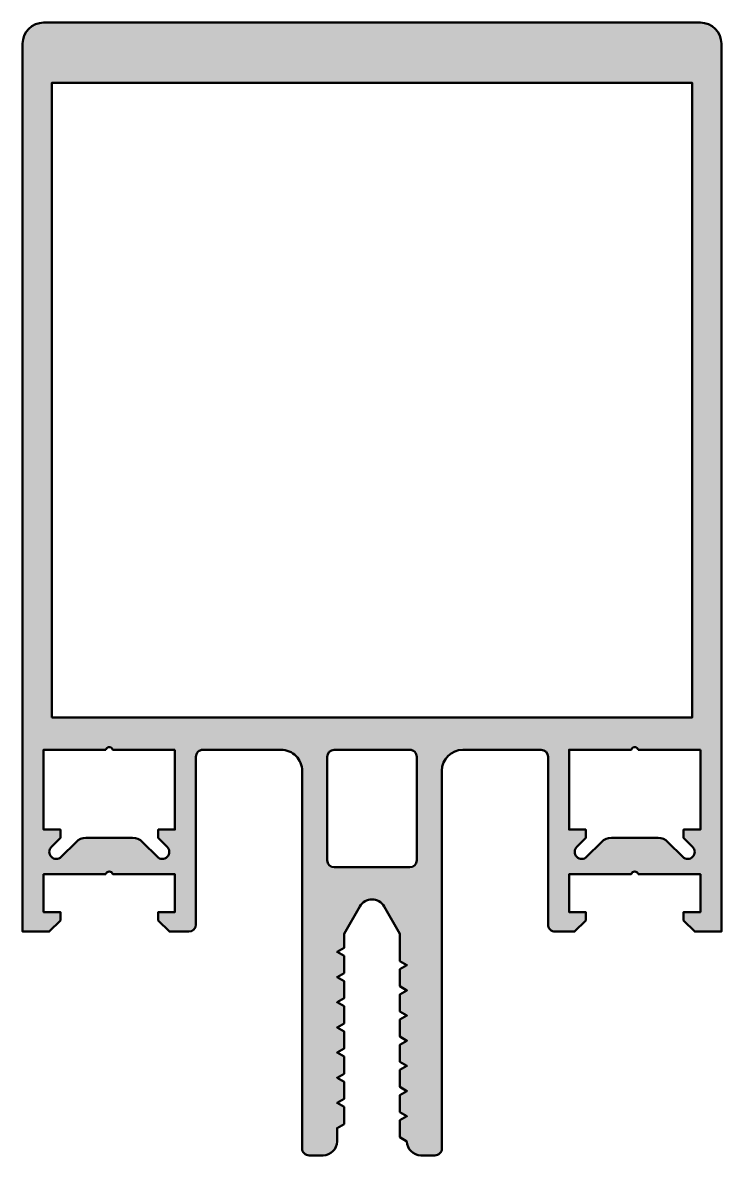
# Model space of a CAD drawing. Extents: x -25 to 25, y -16 to 65.
import ezdxf

# ---------------------------------------------------------------- set-up
doc = ezdxf.new("R2010")
doc.units = 0
doc.layers.add('0S-Alu contour', color=7, linetype='Continuous', lineweight=50)
doc.layers.add('0S-Alu hatch', color=252, linetype='Continuous', lineweight=25)

# ---------------------------------------------------------------- blocks, each defined once
blk = doc.blocks.new('322260__2AC549C7_FA74_4D3F_915E_2EFB79887181_')
at = {"layer": '0S-Alu hatch'}
h = blk.add_hatch(color=256, dxfattribs=at)
edge = h.paths.add_edge_path()
edge.add_arc((-23.49999999999996, 63.49999999999987), 1.500000000000042, 90.00000000000055, 180)
edge.add_line((-25, 63.49999999999987), (-25, -8.53e-14))
edge.add_line((-25, -8.53e-14), (-23.1, -5.68e-14))
edge.add_line((-23.1, -5.68e-14), (-22.29999999999995, 0.7999999999998693))
edge.add_line((-22.29999999999995, 0.7999999999998693), (-22.30000000000001, 1.39999999999992))
edge.add_line((-22.30000000000001, 1.39999999999992), (-23.5, 1.399999999999948))
edge.add_line((-23.5, 1.399999999999948), (-23.5, 4.099999999999852))
edge.add_line((-23.5, 4.099999999999852), (-19.04494897427833, 4.099999999999909))
edge.add_ellipse((-18.80000000000001, 4.049999999999869), major_axis=(-0.2500000000000059, 0), ratio=1, start_angle=191.5369590328246, end_angle=348.46304096717546, ccw=False)
edge.add_line((-18.55505102572169, 4.099999999999909), (-14.10000000000002, 4.099999999999852))
edge.add_line((-14.10000000000002, 4.099999999999852), (-14.10000000000002, 1.39999999999992))
edge.add_line((-14.10000000000002, 1.39999999999992), (-15.30000000000007, 1.39999999999992))
edge.add_line((-15.30000000000007, 1.39999999999992), (-15.30000000000007, 0.7999999999999546))
edge.add_line((-15.30000000000007, 0.7999999999999546), (-14.5, -8.53e-14))
edge.add_line((-14.5, -8.53e-14), (-13.09999999999994, -8.53e-14))
edge.add_arc((-13.1, 0.4999999999999432), 0.5000000000000285, 270.0000000000073, 360)
edge.add_line((-12.59999999999997, 0.4999999999999432), (-12.60000000000002, 12.49999999999994))
edge.add_ellipse((-12.10000000000005, 12.49999999999995), major_axis=(-0.4999999999999663, 0), ratio=1, start_angle=269.9999999999994, end_angle=360, ccw=False)
edge.add_line((-12.10000000000005, 12.99999999999991), (-6.5, 12.99999999999986))
edge.add_ellipse((-6.499999999999999, 11.4999999999998), major_axis=(-1.500000000000055, 0), ratio=1, start_angle=180, end_angle=270, ccw=False)
edge.add_line((-4.999999999999943, 11.4999999999998), (-4.999999999999943, -15.50000000000008))
edge.add_arc((-4.499999999999964, -15.50000000000006), 0.4999999999999787, 180, 270.0000000000025)
edge.add_line((-4.499999999999943, -16.00000000000003), (-3.499999999999943, -16.00000000000004))
edge.add_arc((-3.499999999999957, -15.00000000000003), 1.000000000000014, 270.0000000000008, 360)
edge.add_line((-2.499999999999943, -15.00000000000003), (-2.499999999999943, -14.05277679671576))
edge.add_line((-2.499999999999943, -14.05277679671576), (-1.999999999999943, -13.76410166212089))
edge.add_line((-1.999999999999943, -13.76410166212089), (-1.999999999999943, -12.54145193131056))
edge.add_line((-1.999999999999943, -12.54145193131056), (-2.499999999999943, -12.25277679671572))
edge.add_line((-2.499999999999943, -12.25277679671572), (-1.999999999999943, -11.96410166212092))
edge.add_line((-1.999999999999943, -11.96410166212092), (-1.999999999999943, -10.74145193131055))
edge.add_line((-1.999999999999943, -10.74145193131055), (-2.499999999999943, -10.45277679671569))
edge.add_line((-2.499999999999943, -10.45277679671569), (-1.999999999999943, -10.16410166212087))
edge.add_line((-1.999999999999943, -10.16410166212087), (-1.999999999999943, -8.941451931310525))
edge.add_line((-1.999999999999943, -8.941451931310525), (-2.499999999999943, -8.65277679671567))
edge.add_line((-2.499999999999943, -8.65277679671567), (-1.999999999999943, -8.364101662120873))
edge.add_line((-1.999999999999943, -8.364101662120873), (-1.999999999999943, -7.141451931310513))
edge.add_line((-1.999999999999943, -7.141451931310513), (-2.499999999999943, -6.852776796715687))
edge.add_line((-2.499999999999943, -6.852776796715687), (-1.999999999999943, -6.564101662120862))
edge.add_line((-1.999999999999943, -6.564101662120862), (-1.999999999999943, -5.341451931310473))
edge.add_line((-1.999999999999943, -5.341451931310473), (-2.499999999999943, -5.052776796715676))
edge.add_line((-2.499999999999943, -5.052776796715676), (-1.999999999999943, -4.76410166212085))
edge.add_line((-1.999999999999943, -4.76410166212085), (-1.999999999999943, -3.541451931310461))
edge.add_line((-1.999999999999943, -3.541451931310461), (-2.499999999999943, -3.252776796715664))
edge.add_line((-2.499999999999943, -3.252776796715664), (-1.999999999999943, -2.964101662120839))
edge.add_line((-1.999999999999943, -2.964101662120839), (-1.999999999999943, -1.74145193131045))
edge.add_line((-1.999999999999943, -1.74145193131045), (-2.499999999999943, -1.452776796715653))
edge.add_line((-2.499999999999943, -1.452776796715653), (-1.999999999999943, -1.164101662120856))
edge.add_line((-1.999999999999943, -1.164101662120856), (-1.999999999999943, -0.1641016621208564))
edge.add_line((-1.999999999999943, -0.1641016621208564), (-0.8660253585603641, 1.799999999999954))
edge.add_ellipse((4.52240556e-08, 1.299999999999954), major_axis=(-0.9999999999999836, 0), ratio=1, start_angle=210.0000000000006, end_angle=329.99999999999943, ccw=False)
edge.add_line((0.8660254490084753, 1.799999999999954), (2, -0.1641015681548481))
edge.add_line((2, -0.1641015681548481), (2, -2.111324865405123))
edge.add_line((2, -2.111324865405123), (2.5, -2.399999999999977))
edge.add_line((2.5, -2.399999999999977), (1.999999999999943, -2.688675134594745))
edge.add_line((1.999999999999943, -2.688675134594745), (2, -3.911324865405163))
edge.add_line((2, -3.911324865405163), (2.5, -4.200000000000045))
edge.add_line((2.5, -4.200000000000045), (1.999999999999943, -4.48867513459487))
edge.add_line((1.999999999999943, -4.48867513459487), (1.999999999999943, -5.711324865405174))
edge.add_line((1.999999999999943, -5.711324865405174), (2.5, -6.000000000000028))
edge.add_line((2.5, -6.000000000000028), (1.999999999999943, -6.288675134594825))
edge.add_line((1.999999999999943, -6.288675134594825), (2, -7.511324865405185))
edge.add_line((2, -7.511324865405185), (2.5, -7.800000000000011))
edge.add_line((2.5, -7.800000000000011), (1.999999999999943, -8.088675134594865))
edge.add_line((1.999999999999943, -8.088675134594865), (1.999999999999943, -9.311324865405197))
edge.add_line((1.999999999999943, -9.311324865405197), (2.500000000000028, -9.600000000000023))
edge.add_line((2.500000000000028, -9.600000000000023), (1.999999999999943, -9.888675134594834))
edge.add_line((1.999999999999943, -9.888675134594834), (2, -11.11132486540522))
edge.add_line((2, -11.11132486540522), (2.5, -11.40000000000007))
edge.add_line((2.5, -11.40000000000007), (1.999999999999943, -11.68867513459493))
edge.add_line((1.999999999999943, -11.68867513459493), (1.999999999999943, -12.91132486540523))
edge.add_line((1.999999999999943, -12.91132486540523), (2.5, -13.20000000000003))
edge.add_line((2.5, -13.20000000000003), (2, -13.48867513459487))
edge.add_line((2, -13.48867513459487), (1.999999999999943, -14.71132486540527))
edge.add_line((1.999999999999943, -14.71132486540527), (2.499999999999971, -15.00000000000006))
edge.add_arc((3.49999999999995, -15.00000000000007), 0.9999999999999786, 180, 269.9999999999996)
edge.add_line((3.499999999999943, -16.00000000000005), (4.500000000000056, -16.00000000000004))
edge.add_arc((4.500000000000085, -15.50000000000007), 0.4999999999999716, 269.9999999999968, 360)
edge.add_line((5.000000000000056, -15.50000000000007), (4.999999999999943, 11.49999999999983))
edge.add_ellipse((6.499999999999964, 11.49999999999992), major_axis=(-1.500000000000021, 0), ratio=1, start_angle=270.00000000000296, end_angle=360, ccw=False)
edge.add_line((6.499999999999886, 12.99999999999994), (12.10000000000002, 12.99999999999991))
edge.add_ellipse((12.10000000000001, 12.4999999999999), major_axis=(-0.5000000000000142, 0), ratio=1, start_angle=180, end_angle=269.9999999999984, ccw=False)
edge.add_line((12.60000000000002, 12.4999999999999), (12.59999999999996, 0.4999999999999148))
edge.add_arc((13.09999999999998, 0.4999999999999574), 0.5000000000000142, 180, 270.0000000000049)
edge.add_line((13.10000000000002, -5.68e-14), (14.49999999999994, -8.53e-14))
edge.add_line((14.49999999999994, -8.53e-14), (15.30000000000012, 0.799999999999983))
edge.add_line((15.30000000000012, 0.799999999999983), (15.30000000000001, 1.39999999999992))
edge.add_line((15.30000000000001, 1.39999999999992), (14.10000000000002, 1.39999999999992))
edge.add_line((14.10000000000002, 1.39999999999992), (14.10000000000002, 4.09999999999988))
edge.add_line((14.10000000000002, 4.09999999999988), (18.55505102572169, 4.099999999999909))
edge.add_ellipse((18.80000000000001, 4.049999999999869), major_axis=(-0.2500000000000059, 0), ratio=1, start_angle=191.5369590328246, end_angle=348.46304096717546, ccw=False)
edge.add_line((19.04494897427833, 4.099999999999909), (23.5, 4.099999999999909))
edge.add_line((23.5, 4.099999999999909), (23.5, 1.39999999999992))
edge.add_line((23.5, 1.39999999999992), (22.30000000000001, 1.39999999999992))
edge.add_line((22.30000000000001, 1.39999999999992), (22.30000000000001, 0.7999999999999546))
edge.add_line((22.30000000000001, 0.7999999999999546), (23.09999999999994, -2.84e-14))
edge.add_line((23.09999999999994, -2.84e-14), (25, -1.137e-13))
edge.add_line((25, -1.137e-13), (25, 63.49999999999994))
edge.add_arc((23.49999999999994, 63.49999999999994), 1.500000000000056, 0, 90)
edge.add_line((23.49999999999994, 65), (-23.49999999999997, 64.99999999999991))
h.paths.add_polyline_path([(-22.89999999999998, 15.29999999999992), (-22.90000000000009, 60.69999999999993), (22.90000000000009, 60.69999999999993), (22.89999999999992, 15.29999999999998)])
edge = h.paths.add_edge_path()
edge.add_line((-14.10000000000002, 12.99999999999994), (-14.10000000000002, 7.299999999999954))
edge.add_line((-14.10000000000002, 7.299999999999954), (-15.30000000000001, 7.299999999999954))
edge.add_line((-15.30000000000001, 7.299999999999954), (-15.30000000000007, 6.699999999999988))
edge.add_line((-15.30000000000007, 6.699999999999988), (-14.6535533905934, 6.053553390593265))
edge.add_ellipse((-15.00710678118669, 5.69999999999996), major_axis=(-0.5000000000000342, 0), ratio=1, start_angle=45.000000000005684, end_angle=225.0000000000012, ccw=False)
edge.add_line((-15.36066017177995, 5.346446609406626), (-16.42132034355973, 6.407106781186456))
edge.add_arc((-17.12842712474634, 5.699999999999825), 1.000000000000106, 45.00000000000059, 89.99999999999959)
edge.add_line((-17.12842712474634, 6.699999999999931), (-20.47157287525357, 6.69999999999996))
edge.add_arc((-20.47157287525358, 5.699999999999619), 1.000000000000339, 89.9999999999992, 134.9999999999982)
edge.add_line((-21.17867965644035, 6.407106781186428), (-22.23933982822007, 5.346446609406626))
edge.add_ellipse((-22.59289321881336, 5.699999999999945), major_axis=(-0.5000000000000443, 0), ratio=1, start_angle=-44.999999999997726, end_angle=134.9999999999977, ccw=False)
edge.add_line((-22.94644660940668, 6.053553390593236), (-22.30000000000001, 6.69999999999996))
edge.add_line((-22.30000000000001, 6.69999999999996), (-22.30000000000001, 7.299999999999954))
edge.add_line((-22.30000000000001, 7.299999999999954), (-23.50000000000006, 7.299999999999954))
edge.add_line((-23.50000000000006, 7.299999999999954), (-23.49999999999994, 12.99999999999994))
edge.add_line((-23.49999999999994, 12.99999999999994), (-19.04494897427833, 12.99999999999994))
edge.add_ellipse((-18.80000000000001, 12.9499999999999), major_axis=(-0.2500000000000059, 0), ratio=1, start_angle=191.5369590328246, end_angle=348.46304096717546, ccw=False)
edge.add_line((-18.55505102572169, 12.99999999999994), (-14.10000000000002, 12.99999999999994))
edge = h.paths.add_edge_path()
edge.add_line((3.199999999999988, 12.49999999999988), (3.199999999999988, 5.099999999999909))
edge.add_ellipse((2.700000000000017, 5.09999999999988), major_axis=(-0.4999999999999716, 0), ratio=1, start_angle=90.00000000000318, end_angle=180, ccw=False)
edge.add_line((2.700000000000045, 4.599999999999909), (-2.699999999999931, 4.59999999999988))
edge.add_ellipse((-2.699999999999917, 5.099999999999837), major_axis=(-0.4999999999999574, 0), ratio=1, start_angle=0, end_angle=89.9999999999983, ccw=False)
edge.add_line((-3.199999999999874, 5.099999999999837), (-3.199999999999988, 12.49999999999988))
edge.add_ellipse((-2.69999999999996, 12.49999999999991), major_axis=(-0.5000000000000285, 0), ratio=1, start_angle=270.00000000000324, end_angle=360, ccw=False)
edge.add_line((-2.699999999999988, 12.99999999999994), (2.699999999999931, 12.99999999999988))
edge.add_ellipse((2.69999999999996, 12.49999999999986), major_axis=(-0.5000000000000285, 0), ratio=1, start_angle=180, end_angle=270.00000000000324, ccw=False)
edge = h.paths.add_edge_path()
edge.add_line((23.5, 12.99999999999994), (23.5, 7.299999999999954))
edge.add_line((23.5, 7.299999999999954), (22.30000000000001, 7.299999999999954))
edge.add_line((22.30000000000001, 7.299999999999954), (22.30000000000001, 6.699999999999903))
edge.add_line((22.30000000000001, 6.699999999999903), (22.94644660940656, 6.053553390593265))
edge.add_ellipse((22.5928932188133, 5.699999999999945), major_axis=(-0.5000000000000241, 0), ratio=1, start_angle=45.00000000000921, end_angle=225.0000000000046, ccw=False)
edge.add_line((22.23933982822007, 5.346446609406598), (21.17867965644024, 6.407106781186485))
edge.add_arc((20.47157287525356, 5.699999999999796), 1.000000000000191, 45.00000000000043, 89.99999999999939)
edge.add_line((20.47157287525357, 6.699999999999988), (17.12842712474617, 6.699999999999903))
edge.add_arc((17.12842712474622, 5.700000000000017), 0.9999999999998868, 90.00000000000325, 135.0000000000023)
edge.add_line((16.42132034355973, 6.407106781186455), (15.36066017178001, 5.346446609406655))
edge.add_ellipse((15.00710678118669, 5.69999999999996), major_axis=(-0.5000000000000543, 0), ratio=1, start_angle=-44.9999999999942, end_angle=135.0000000000012, ccw=False)
edge.add_line((14.65355339059334, 6.053553390593236), (15.30000000000007, 6.699999999999903))
edge.add_line((15.30000000000007, 6.699999999999903), (15.30000000000007, 7.299999999999954))
edge.add_line((15.30000000000007, 7.299999999999954), (14.10000000000002, 7.299999999999954))
edge.add_line((14.10000000000002, 7.299999999999954), (14.10000000000002, 12.99999999999994))
edge.add_line((14.10000000000002, 12.99999999999994), (18.55505102572169, 12.99999999999994))
edge.add_ellipse((18.80000000000001, 12.9499999999999), major_axis=(-0.2500000000000059, 0), ratio=1, start_angle=191.5369590328246, end_angle=348.46304096717546, ccw=False)
edge.add_line((19.04494897427833, 12.99999999999994), (23.5, 12.99999999999994))
at = {"layer": '0S-Alu contour', "color": 7}
for points in [[(23.49999999999994, 65), (-23.49999999999997, 64.99999999999991)], [(-25, 63.49999999999987), (-25, -8.53e-14), (-23.1, -5.68e-14), (-22.29999999999995, 0.7999999999998693), (-22.30000000000001, 1.39999999999992), (-23.5, 1.399999999999948), (-23.5, 4.099999999999852), (-19.04494897427833, 4.099999999999909)], [(19.04494897427833, 4.099999999999909), (23.5, 4.099999999999909), (23.5, 1.39999999999992), (22.30000000000001, 1.39999999999992), (22.30000000000001, 0.7999999999999546), (23.09999999999994, -2.84e-14), (25, -1.137e-13), (25, 63.49999999999994)], [(-22.89999999999998, 15.29999999999992), (-22.90000000000009, 60.69999999999993), (22.90000000000009, 60.69999999999993), (22.89999999999992, 15.29999999999998), (-22.89999999999998, 15.29999999999992)], [(-22.94644660940668, 6.053553390593236), (-22.30000000000001, 6.69999999999996), (-22.30000000000001, 7.299999999999954), (-23.50000000000006, 7.299999999999954), (-23.49999999999994, 12.99999999999994), (-19.04494897427833, 12.99999999999994)], [(-18.55505102572169, 12.99999999999994), (-14.10000000000002, 12.99999999999994)], [(-14.10000000000002, 12.99999999999994), (-14.10000000000002, 7.299999999999954), (-15.30000000000001, 7.299999999999954), (-15.30000000000007, 6.699999999999988), (-14.6535533905934, 6.053553390593265)], [(-12.10000000000005, 12.99999999999991), (-6.5, 12.99999999999986)], [(-2.699999999999988, 12.99999999999994), (2.699999999999931, 12.99999999999988)], [(6.499999999999886, 12.99999999999994), (12.10000000000002, 12.99999999999991)], [(14.65355339059334, 6.053553390593236), (15.30000000000007, 6.699999999999903), (15.30000000000007, 7.299999999999954), (14.10000000000002, 7.299999999999954), (14.10000000000002, 12.99999999999994), (18.55505102572169, 12.99999999999994)], [(19.04494897427833, 12.99999999999994), (23.5, 12.99999999999994)], [(23.5, 12.99999999999994), (23.5, 7.299999999999954), (22.30000000000001, 7.299999999999954), (22.30000000000001, 6.699999999999903), (22.94644660940656, 6.053553390593265)], [(-12.59999999999997, 0.4999999999999432), (-12.60000000000002, 12.49999999999994)], [(-3.199999999999874, 5.099999999999837), (-3.199999999999988, 12.49999999999988)], [(3.199999999999988, 12.49999999999988), (3.199999999999988, 5.099999999999909)], [(12.60000000000002, 12.4999999999999), (12.59999999999996, 0.4999999999999148)], [(-4.999999999999943, 11.4999999999998), (-4.999999999999943, -15.50000000000008)], [(5.000000000000056, -15.50000000000007), (4.999999999999943, 11.49999999999983)], [(-17.12842712474634, 6.699999999999931), (-20.47157287525357, 6.69999999999996)], [(20.47157287525357, 6.699999999999988), (17.12842712474617, 6.699999999999903)], [(-21.17867965644035, 6.407106781186428), (-22.23933982822007, 5.346446609406626)], [(-15.36066017177995, 5.346446609406626), (-16.42132034355973, 6.407106781186456)], [(16.42132034355973, 6.407106781186455), (15.36066017178001, 5.346446609406655)], [(22.23933982822007, 5.346446609406598), (21.17867965644024, 6.407106781186485)], [(-18.55505102572169, 4.099999999999909), (-14.10000000000002, 4.099999999999852), (-14.10000000000002, 1.39999999999992), (-15.30000000000007, 1.39999999999992), (-15.30000000000007, 0.7999999999999546), (-14.5, -8.53e-14), (-13.09999999999994, -8.53e-14)], [(2.700000000000045, 4.599999999999909), (-2.699999999999931, 4.59999999999988)], [(13.10000000000002, -5.68e-14), (14.49999999999994, -8.53e-14), (15.30000000000012, 0.799999999999983), (15.30000000000001, 1.39999999999992), (14.10000000000002, 1.39999999999992), (14.10000000000002, 4.09999999999988), (18.55505102572169, 4.099999999999909)], [(-2.499999999999943, -15.00000000000003), (-2.499999999999943, -14.05277679671576), (-1.999999999999943, -13.76410166212089), (-1.999999999999943, -12.54145193131056), (-2.499999999999943, -12.25277679671572), (-1.999999999999943, -11.96410166212092), (-1.999999999999943, -10.74145193131055), (-2.499999999999943, -10.45277679671569), (-1.999999999999943, -10.16410166212087), (-1.999999999999943, -8.941451931310525), (-2.499999999999943, -8.65277679671567), (-1.999999999999943, -8.364101662120873), (-1.999999999999943, -7.141451931310513), (-2.499999999999943, -6.852776796715687), (-1.999999999999943, -6.564101662120862), (-1.999999999999943, -5.341451931310473), (-2.499999999999943, -5.052776796715676), (-1.999999999999943, -4.76410166212085), (-1.999999999999943, -3.541451931310461), (-2.499999999999943, -3.252776796715664), (-1.999999999999943, -2.964101662120839), (-1.999999999999943, -1.74145193131045), (-2.499999999999943, -1.452776796715653), (-1.999999999999943, -1.164101662120856), (-1.999999999999943, -0.1641016621208564), (-0.8660253585603641, 1.799999999999954)], [(0.8660254490084753, 1.799999999999954), (2, -0.1641015681548481), (2, -2.111324865405123), (2.5, -2.399999999999977), (1.999999999999943, -2.688675134594745), (2, -3.911324865405163), (2.5, -4.200000000000045), (1.999999999999943, -4.48867513459487), (1.999999999999943, -5.711324865405174), (2.5, -6.000000000000028), (1.999999999999943, -6.288675134594825), (2, -7.511324865405185), (2.5, -7.800000000000011), (1.999999999999943, -8.088675134594865), (1.999999999999943, -9.311324865405197), (2.500000000000028, -9.600000000000023), (1.999999999999943, -9.888675134594834), (2, -11.11132486540522), (2.5, -11.40000000000007), (1.999999999999943, -11.68867513459493), (1.999999999999943, -12.91132486540523), (2.5, -13.20000000000003), (2, -13.48867513459487), (1.999999999999943, -14.71132486540527), (2.499999999999971, -15.00000000000006)], [(-4.499999999999943, -16.00000000000003), (-3.499999999999943, -16.00000000000004)], [(3.499999999999943, -16.00000000000005), (4.500000000000056, -16.00000000000004)]]:
    blk.add_lwpolyline(points, dxfattribs=at)
for centre, radius, start, end in [((-23.49999999999996, 63.49999999999987), 1.500000000000042, 90.00000000000055, 180), ((23.49999999999994, 63.49999999999994), 1.500000000000056, 0, 90), ((-20.47157287525358, 5.699999999999619), 1.000000000000339, 89.9999999999992, 134.9999999999982), ((-17.12842712474634, 5.699999999999825), 1.000000000000106, 45.00000000000059, 89.99999999999959), ((17.12842712474622, 5.700000000000017), 0.9999999999998868, 90.00000000000325, 135.0000000000023), ((20.47157287525356, 5.699999999999796), 1.000000000000191, 45.00000000000043, 89.99999999999939), ((-13.1, 0.4999999999999432), 0.5000000000000285, 270.0000000000073, 0), ((13.09999999999998, 0.4999999999999574), 0.5000000000000142, 180, 270.0000000000049), ((-3.499999999999957, -15.00000000000003), 1.000000000000014, 270.0000000000008, 0), ((3.49999999999995, -15.00000000000007), 0.9999999999999786, 180, 269.9999999999996), ((-4.499999999999964, -15.50000000000006), 0.4999999999999787, 180, 270.0000000000025), ((4.500000000000085, -15.50000000000007), 0.4999999999999716, 269.9999999999968, 0)]:
    blk.add_arc(centre, radius, start, end, dxfattribs=at)
at = {"layer": '0S-Alu contour', "color": 7, "extrusion": (0, 0, -1)}
for centre, radius, start, end in [((18.80000000000001, 12.9499999999999), 0.2500000000000059, 11.53695903282453, 168.4630409671754), ((12.10000000000005, 12.49999999999995), 0.4999999999999663, 0, 90.00000000000063), ((6.499999999999999, 11.4999999999998), 1.500000000000055, 89.99999999999999, 180), ((2.69999999999996, 12.49999999999991), 0.5000000000000285, 0, 89.99999999999675), ((-2.69999999999996, 12.49999999999986), 0.5000000000000285, 89.99999999999675, 180), ((-6.499999999999964, 11.49999999999992), 1.500000000000021, 0, 89.99999999999702), ((-12.10000000000001, 12.4999999999999), 0.5000000000000142, 90.0000000000016, 180), ((-18.80000000000001, 12.9499999999999), 0.2500000000000059, 11.53695903282453, 168.4630409671754), ((22.59289321881336, 5.699999999999945), 0.5000000000000443, 225.0000000000023, 44.99999999999769), ((15.00710678118669, 5.69999999999996), 0.5000000000000342, 134.9999999999988, 314.9999999999943), ((-15.00710678118669, 5.69999999999996), 0.5000000000000543, 224.9999999999988, 44.99999999999425), ((-22.5928932188133, 5.699999999999945), 0.5000000000000241, 134.9999999999954, 314.9999999999908), ((2.699999999999917, 5.099999999999837), 0.4999999999999574, 270.0000000000017, 0), ((-2.700000000000017, 5.09999999999988), 0.4999999999999716, 180, 269.9999999999968), ((18.80000000000001, 4.049999999999869), 0.2500000000000059, 11.53695903282453, 168.4630409671754), ((-18.80000000000001, 4.049999999999869), 0.2500000000000059, 11.53695903282453, 168.4630409671754), ((-4.52240556e-08, 1.299999999999954), 0.9999999999999836, 30.00000000000054, 149.9999999999994)]:
    blk.add_arc(centre, radius, start, end, dxfattribs=at)
blk = doc.blocks.new('322260__0FC7DD08_8EF1_41B8_873E_0E756B3B15D1_')
at = {"layer": '0S-Alu contour', "color": 7}
blk.add_blockref('322260__2AC549C7_FA74_4D3F_915E_2EFB79887181_', (0, 0), dxfattribs=at)

msp = doc.modelspace()

# ---------------------------------------------------------------- block references
at = {"layer": '0S-Alu contour', "color": 7}
msp.add_blockref('322260__0FC7DD08_8EF1_41B8_873E_0E756B3B15D1_', (0, 0), dxfattribs=at)

doc.saveas('drawing.dxf')
